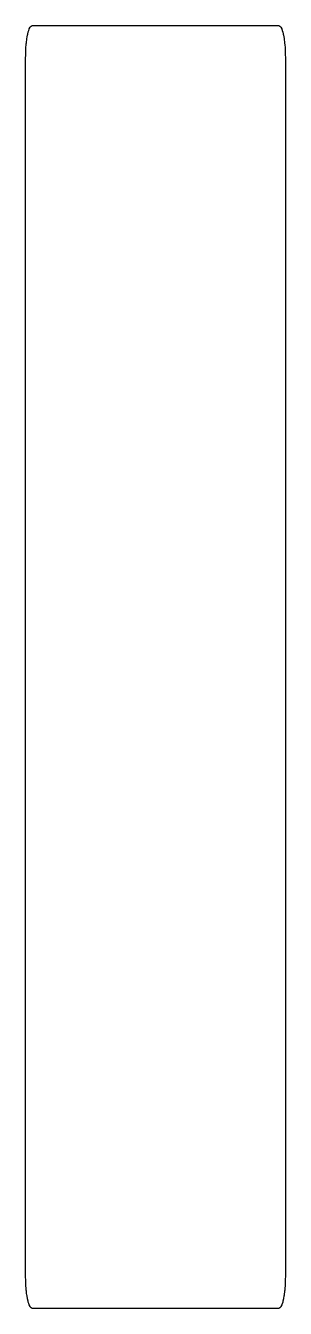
# Model space of a CAD drawing. Extents: x -113 to 87, y 578 to 1565.
import ezdxf

# ---------------------------------------------------------------- set-up
doc = ezdxf.new("R2010")
doc.units = 0

msp = doc.modelspace()

# ---------------------------------------------------------------- linework, layer by layer
at = {"layer": 'Layer 1', "color": 10}
msp.add_lwpolyline([(83.544998, 1563.791992), (84.206848, 1562.440002), (84.269997, 1562.310974), (84.90461, 1560.392029), (84.939003, 1560.288025), (85.400459, 1558.343994), (85.536003, 1557.77301), (85.791367, 1556.296021), (86.015999, 1554.996704), (86.044998, 1554.828979), (86.117142, 1554.247986), (86.371437, 1552.200012), (86.455002, 1551.526978), (86.57032, 1550.151978), (86.742081, 1548.104004), (86.754997, 1547.950012), (86.797287, 1547.080017), (86.847061, 1546.05603), (86.896828, 1545.031982), (86.921715, 1544.52002), (86.938004, 1544.184998), (86.940842, 1544.007996), (86.949066, 1543.495972), (86.957291, 1542.984009), (86.965515, 1542.471985), (86.97374, 1541.960022), (86.990189, 1540.935974), (87, 1540.325012), (87, 1539.911987), (87, 1537.864014), (87, 1529.671997), (87, 1521.47998), (87, 1513.288025), (87, 1505.096008), (87, 1496.903992), (87, 1488.712006), (87, 1480.519989), (87, 1472.328003), (87, 1464.135986), (87, 1455.944), (87, 1447.752014), (87, 1439.559998), (87, 1431.368011), (87, 1423.175995), (87, 1414.984009), (87, 1406.791992), (87, 1398.600006), (87, 1390.40799), (87, 1382.216003), (87, 1374.023987), (87, 1365.832001), (87, 1357.640015), (87, 1349.447998), (87, 1341.256012), (87, 1333.063995), (87, 1324.872009), (87, 1316.679993), (87, 1308.488007), (87, 1300.29599), (87, 1292.104004), (87, 1283.911987), (87, 1275.720001), (87, 1267.528015), (87, 1259.335999), (87, 1251.144012), (87, 1242.951996), (87, 1234.759995), (87, 1226.567993), (87, 1218.376007), (87, 1210.184006), (87, 1201.992004), (87, 1193.800003), (87, 1185.608002), (87, 1177.416), (87, 1169.223999), (87, 1161.031998), (87, 1152.839996), (87, 1144.647995), (87, 1136.455994), (87, 1128.264008), (87, 1120.072006), (87, 1111.879997), (87, 1103.688004), (87, 1095.496002), (87, 1087.304001), (87, 1079.112), (87, 1070.919998), (87, 1062.727997), (87, 1054.536003), (87, 1046.344002), (87, 1038.152), (87, 1029.959999), (87, 1021.768002), (87, 1013.576), (87, 1005.384001), (87, 997.192), (87, 989), (87, 980.808), (87, 972.615999), (87, 964.424), (87, 956.231998), (87, 948.040001), (87, 939.848), (87, 931.655998), (87, 923.463997), (87, 915.272003), (87, 907.080002), (87, 898.888), (87, 890.695999), (87, 882.503998), (87, 874.311996), (87, 866.120003), (87, 857.927994), (87, 849.735992), (87, 841.544006), (87, 833.352005), (87, 825.160004), (87, 816.968002), (87, 808.776001), (87, 800.584), (87, 792.391998), (87, 784.199997), (87, 776.007996), (87, 767.815994), (87, 759.623993), (87, 751.432007), (87, 743.240005), (87, 735.048004), (87, 726.855988), (87, 718.664001), (87, 710.471985), (87, 702.279999), (87, 694.088013), (87, 685.895996), (87, 677.70401), (87, 669.511993), (87, 661.320007), (87, 653.127991), (87, 644.936005), (87, 636.743988), (87, 628.552002), (87, 620.359985), (87, 612.167999), (87, 603.976013), (87, 602.674988), (86.987999, 601.928009), (86.971558, 600.903992), (86.955109, 599.880005), (86.93866, 598.855988), (86.938004, 598.815002), (86.890221, 597.832001), (86.79068, 595.783997), (86.754997, 595.049988), (86.644798, 593.735992), (86.47303, 591.687988), (86.455002, 591.472992), (86.044998, 588.17099), (86.015999, 588.003265), (85.944893, 587.59201), (85.590805, 585.544006), (85.536003, 585.22699), (85.125099, 583.496002), (84.939003, 582.712006), (84.520996, 581.447998), (84.269997, 580.688995), (83.638992, 579.399994), (83.544998, 579.208008), (82.781998, 578.303986), (82, 578), (81.919998, 578), (65.536003, 578), (49.152, 578), (32.768002, 578), (16.384001, 578), (0, 578), (-16.384001, 578), (-32.768002, 578), (-49.152, 578), (-65.536003, 578), (-81.919998, 578), (-98.304001, 578), (-106.496002, 578), (-108, 578), (-108.781998, 578.303986), (-109.544998, 579.208008), (-109.638992, 579.399994), (-110.269997, 580.688995), (-110.520996, 581.447998), (-110.592003, 581.662689), (-110.939003, 582.712006), (-111.125099, 583.496002), (-111.536003, 585.22699), (-111.944893, 587.59201), (-112.044998, 588.17099), (-112.227402, 589.640015), (-112.354546, 590.664001), (-112.455002, 591.472992), (-112.47303, 591.687988), (-112.558914, 592.712006), (-112.639999, 593.678802), (-112.644798, 593.735992), (-112.754997, 595.049988), (-112.79068, 595.783997), (-112.890221, 597.832001), (-112.938004, 598.815002), (-112.93866, 598.855988), (-112.955109, 599.880005), (-112.987999, 601.928009), (-113, 602.674988), (-113, 603.976013), (-113, 612.167999), (-113, 620.359985), (-113, 628.552002), (-113, 636.743988), (-113, 644.936005), (-113, 653.127991), (-113, 661.320007), (-113, 669.511993), (-113, 677.70401), (-113, 685.895996), (-113, 694.088013), (-113, 702.279999), (-113, 710.471985), (-113, 718.664001), (-113, 726.855988), (-113, 735.048004), (-113, 743.240005), (-113, 751.432007), (-113, 759.623993), (-113, 767.815994), (-113, 776.007996), (-113, 784.199997), (-113, 792.391998), (-113, 800.584), (-113, 808.776001), (-113, 816.968002), (-113, 825.160004), (-113, 833.352005), (-113, 841.544006), (-113, 849.735992), (-113, 857.927994), (-113, 866.120003), (-113, 874.311996), (-113, 882.503998), (-113, 890.695999), (-113, 898.888), (-113, 907.080002), (-113, 915.272003), (-113, 923.463997), (-113, 931.655998), (-113, 939.848), (-113, 948.040001), (-113, 956.231998), (-113, 964.424), (-113, 972.615999), (-113, 980.808), (-113, 989), (-113, 997.192), (-113, 1005.384001), (-113, 1013.576), (-113, 1021.768002), (-113, 1029.959999), (-113, 1038.152), (-113, 1046.344002), (-113, 1054.536003), (-113, 1062.727997), (-113, 1070.919998), (-113, 1079.112), (-113, 1087.304001), (-113, 1095.496002), (-113, 1103.688004), (-113, 1111.879997), (-113, 1120.072006), (-113, 1128.264008), (-113, 1136.455994), (-113, 1144.647995), (-113, 1152.839996), (-113, 1161.031998), (-113, 1169.223999), (-113, 1177.416), (-113, 1185.608002), (-113, 1193.800003), (-113, 1201.992004), (-113, 1210.184006), (-113, 1218.376007), (-113, 1226.567993), (-113, 1234.759995), (-113, 1242.951996), (-113, 1251.144012), (-113, 1259.335999), (-113, 1267.528015), (-113, 1275.720001), (-113, 1283.911987), (-113, 1292.104004), (-113, 1300.29599), (-113, 1308.488007), (-113, 1316.679993), (-113, 1324.872009), (-113, 1333.063995), (-113, 1341.256012), (-113, 1349.447998), (-113, 1357.640015), (-113, 1365.832001), (-113, 1374.023987), (-113, 1382.216003), (-113, 1390.40799), (-113, 1398.600006), (-113, 1406.791992), (-113, 1414.984009), (-113, 1423.175995), (-113, 1431.368011), (-113, 1439.559998), (-113, 1447.752014), (-113, 1455.944), (-113, 1464.135986), (-113, 1472.328003), (-113, 1480.519989), (-113, 1488.712006), (-113, 1496.903992), (-113, 1505.096008), (-113, 1513.288025), (-113, 1521.47998), (-113, 1529.671997), (-113, 1537.864014), (-113, 1539.911987), (-113, 1540.325012), (-112.97374, 1541.960022), (-112.940842, 1544.007996), (-112.938004, 1544.184998), (-112.847061, 1546.05603), (-112.754997, 1547.950012), (-112.742081, 1548.104004), (-112.57032, 1550.151978), (-112.484436, 1551.176025), (-112.455002, 1551.526978), (-112.371437, 1552.200012), (-112.117142, 1554.247986), (-112.044998, 1554.828979), (-111.791367, 1556.296021), (-111.536003, 1557.77301), (-111.400459, 1558.343994), (-110.939003, 1560.288025), (-110.592003, 1561.33728), (-110.269997, 1562.310974), (-110.206848, 1562.440002), (-109.544998, 1563.791992), (-108.781998, 1564.695984), (-108, 1565), (-106.496002, 1565), (-98.304001, 1565), (-81.919998, 1565), (-65.536003, 1565), (-49.152, 1565), (-32.768002, 1565), (-16.384001, 1565), (0, 1565), (16.384001, 1565), (32.768002, 1565), (49.152, 1565), (65.536003, 1565), (81.919998, 1565), (82, 1565), (82.781998, 1564.695984), (83.544998, 1563.791992), (83.544998, 1563.791992)], dxfattribs=at)

doc.saveas('drawing.dxf')
